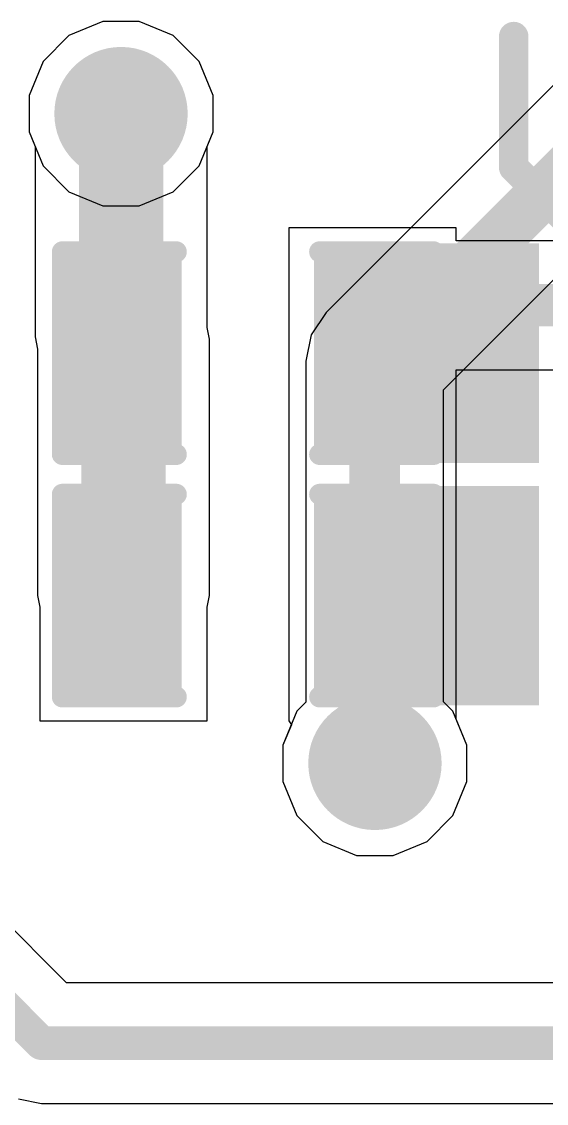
# Model space of a CAD drawing. Header units: millimetres. Extents: x 0 to 5423, y 0 to 5425.
# Drawn here: x 90.72 to 93.88, y 28.2 to 34.71 of the extents above; entities that cross this region are included whole.
import ezdxf

# ---------------------------------------------------------------- set-up
doc = ezdxf.new("R2010")
doc.units = ezdxf.units.MM
for name, color, linetype in [('BottomLayer', 5, 'Continuous'), ('BottomSolder', 6, 'Continuous'), ('TopLayer', 1, 'Continuous'), ('TopOverlay', 2, 'Continuous'), ('TopPaste', 8, 'Continuous'), ('TopSolder', 216, 'Continuous'), ('ViaHoleLayer', 16, 'Continuous')]:
    doc.layers.add(name, color=color, linetype=linetype)

# ---------------------------------------------------------------- blocks, each defined once
blk = doc.blocks.new('LED_0603_66')
at = {"layer": 'TopLayer'}
for points in [[(-1, 0.5), (-0.5, 0.5), (-0.5, -0.5), (-1, -0.5)], [(0.5, 0.5), (1, 0.5), (1, -0.5), (0.5, -0.5)]]:
    blk.add_hatch(color=1, dxfattribs=at).paths.add_polyline_path(points)
at = {"layer": 'TopOverlay'}
blk.add_hatch(color=2, dxfattribs=at).paths.add_polyline_path([(1.1176, -0.6604), (1.7526, -0.6604), (1.7526, 0.6604), (1.1176, 0.6604)])
at = {"layer": 'TopPaste'}
for points in [[(-1, 0.5), (-0.5, 0.5), (-0.5, -0.5), (-1, -0.5)], [(0.5, 0.5), (1, 0.5), (1, -0.5), (0.5, -0.5)]]:
    blk.add_hatch(color=8, dxfattribs=at).paths.add_polyline_path(points)
at = {"layer": 'TopSolder'}
for points in [[(-1.1016, 0.6016), (-0.3984, 0.6016), (-0.3984, -0.6016), (-1.1016, -0.6016)], [(0.3984, 0.6016), (1.1016, 0.6016), (1.1016, -0.6016), (0.3984, -0.6016)]]:
    blk.add_hatch(color=216, dxfattribs=at).paths.add_polyline_path(points)
at = {"layer": 'TopOverlay', "const_width": 0.127}
for points in [[(-1.1176, -0.6096), (-1.1176, 0.6096)], [(-1.1176, 0.6096), (-0.4318, 0.6096)], [(0.4318, 0.6096), (1.1176, 0.6096)], [(1.1176, -0.6096), (1.1176, 0.6096)], [(-1.1176, -0.6096), (-0.4318, -0.6096)], [(0.4318, -0.6096), (1.1176, -0.6096)]]:
    blk.add_lwpolyline(points, dxfattribs=at)
at = {"layer": 'TopOverlay', "const_width": 0.0635}
for points in [[(-1.1494, 0.6096, 1), (-1.0858, 0.6096, 1)], [(-1.1494, 0.6096, 1), (-1.0858, 0.6096, 1)], [(-0.4636, 0.6096, 1), (-0.4001, 0.6096, 1)], [(0.4001, 0.6096, 1), (0.4636, 0.6096, 1)], [(1.0859, 0.6096, 1), (1.1494, 0.6096, 1)], [(1.0859, 0.6096, 1), (1.1494, 0.6096, 1)], [(-1.1494, -0.6096, 1), (-1.0858, -0.6096, 1)], [(-1.1494, -0.6096, 1), (-1.0858, -0.6096, 1)], [(-0.4636, -0.6096, 1), (-0.4001, -0.6096, 1)], [(0.4001, -0.6096, 1), (0.4636, -0.6096, 1)], [(1.0859, -0.6096, 1), (1.1494, -0.6096, 1)], [(1.0859, -0.6096, 1), (1.1494, -0.6096, 1)]]:
    blk.add_lwpolyline(points, format="xyb", close=True, dxfattribs=at)
blk = doc.blocks.new('LED_0603_67')
at = {"layer": 'TopLayer'}
for points in [[(-1, 0.5), (-0.5, 0.5), (-0.5, -0.5), (-1, -0.5)], [(0.5, 0.5), (1, 0.5), (1, -0.5), (0.5, -0.5)]]:
    blk.add_hatch(color=1, dxfattribs=at).paths.add_polyline_path(points)
at = {"layer": 'TopOverlay'}
blk.add_hatch(color=2, dxfattribs=at).paths.add_polyline_path([(1.1176, -0.6604), (1.7526, -0.6604), (1.7526, 0.6604), (1.1176, 0.6604)])
at = {"layer": 'TopPaste'}
for points in [[(-1, 0.5), (-0.5, 0.5), (-0.5, -0.5), (-1, -0.5)], [(0.5, 0.5), (1, 0.5), (1, -0.5), (0.5, -0.5)]]:
    blk.add_hatch(color=8, dxfattribs=at).paths.add_polyline_path(points)
at = {"layer": 'TopSolder'}
for points in [[(-1.1016, 0.6016), (-0.3984, 0.6016), (-0.3984, -0.6016), (-1.1016, -0.6016)], [(0.3984, 0.6016), (1.1016, 0.6016), (1.1016, -0.6016), (0.3984, -0.6016)]]:
    blk.add_hatch(color=216, dxfattribs=at).paths.add_polyline_path(points)
at = {"layer": 'TopOverlay', "const_width": 0.127}
for points in [[(-1.1176, -0.6096), (-1.1176, 0.6096)], [(-1.1176, 0.6096), (-0.4318, 0.6096)], [(0.4318, 0.6096), (1.1176, 0.6096)], [(1.1176, -0.6096), (1.1176, 0.6096)], [(-1.1176, -0.6096), (-0.4318, -0.6096)], [(0.4318, -0.6096), (1.1176, -0.6096)]]:
    blk.add_lwpolyline(points, dxfattribs=at)
at = {"layer": 'TopOverlay', "const_width": 0.0635}
for points in [[(-1.1494, 0.6096, 1), (-1.0858, 0.6096, 1)], [(-1.1494, 0.6096, 1), (-1.0858, 0.6096, 1)], [(-0.4636, 0.6096, 1), (-0.4001, 0.6096, 1)], [(0.4001, 0.6096, 1), (0.4636, 0.6096, 1)], [(1.0859, 0.6096, 1), (1.1494, 0.6096, 1)], [(1.0859, 0.6096, 1), (1.1494, 0.6096, 1)], [(-1.1494, -0.6096, 1), (-1.0858, -0.6096, 1)], [(-1.1494, -0.6096, 1), (-1.0858, -0.6096, 1)], [(-0.4636, -0.6096, 1), (-0.4001, -0.6096, 1)], [(0.4001, -0.6096, 1), (0.4636, -0.6096, 1)], [(1.0859, -0.6096, 1), (1.1494, -0.6096, 1)], [(1.0859, -0.6096, 1), (1.1494, -0.6096, 1)]]:
    blk.add_lwpolyline(points, format="xyb", close=True, dxfattribs=at)

msp = doc.modelspace()

# ---------------------------------------------------------------- hatches: boundary and pattern name
at = {"layer": 'BottomLayer'}
h = msp.add_hatch(color=5, dxfattribs=at)
edge = h.paths.add_edge_path()
edge.add_arc((91.3212, 34.1562), 0.3, 0, 360)
h = msp.add_hatch(color=5, dxfattribs=at)
edge = h.paths.add_edge_path()
edge.add_arc((92.8504, 30.2466), 0.3, 0, 360)
at = {"layer": 'BottomSolder'}
h = msp.add_hatch(color=6, dxfattribs=at)
edge = h.paths.add_edge_path()
edge.add_arc((91.3212, 34.1562), 0.4016, 0, 360)
h = msp.add_hatch(color=6, dxfattribs=at)
edge = h.paths.add_edge_path()
edge.add_arc((92.8504, 30.2466), 0.4016, 0, 360)
at = {"layer": 'TopLayer'}
h = msp.add_hatch(color=1, dxfattribs=at)
edge = h.paths.add_edge_path()
edge.add_arc((91.3212, 34.1562), 0.3, 0, 360)
h = msp.add_hatch(color=1, dxfattribs=at)
edge = h.paths.add_edge_path()
edge.add_arc((92.8504, 30.2466), 0.3, 0, 360)
at = {"layer": 'TopSolder'}
h = msp.add_hatch(color=216, dxfattribs=at)
edge = h.paths.add_edge_path()
edge.add_arc((91.3212, 34.1562), 0.4016, 0, 360)
h = msp.add_hatch(color=216, dxfattribs=at)
edge = h.paths.add_edge_path()
edge.add_arc((92.8504, 30.2466), 0.4016, 0, 360)
at = {"layer": 'ViaHoleLayer'}
h = msp.add_hatch(color=16, dxfattribs=at)
edge = h.paths.add_edge_path()
edge.add_arc((91.3212, 34.1562), 0.15, 0, 360)
h = msp.add_hatch(color=16, dxfattribs=at)
edge = h.paths.add_edge_path()
edge.add_arc((92.8504, 30.2466), 0.15, 0, 360)

# ---------------------------------------------------------------- linework, layer by layer
at = {"layer": 'BottomLayer'}
for p, q in [((91.211, 34.7102), (91.0074, 34.6258)), ((91.4314, 34.7102), (91.211, 34.7102)), ((91.635, 34.6258), (91.4314, 34.7102)), ((91.0074, 34.6258), (90.8516, 34.47)), ((91.7909, 34.47), (91.635, 34.6258)), ((90.8516, 34.47), (90.7672, 34.2664)), ((91.8752, 34.2664), (91.7909, 34.47)), ((93.95, 34.3526), (92.5563, 32.9589)), ((90.7672, 34.2664), (90.7672, 34.046)), ((91.8752, 34.046), (91.8752, 34.2664)), ((90.7672, 34.046), (90.8516, 33.8423)), ((91.7909, 33.8423), (91.8752, 34.046)), ((90.8516, 33.8423), (91.0074, 33.6865)), ((91.635, 33.6865), (91.7909, 33.8423)), ((91.0074, 33.6865), (91.211, 33.6022)), ((91.4314, 33.6022), (91.635, 33.6865)), ((91.211, 33.6022), (91.4314, 33.6022)), ((93.2637, 32.4943), (94.4146, 33.6452)), ((92.5563, 32.9589), (92.4665, 32.8245)), ((92.4665, 32.8245), (92.435, 32.6659)), ((92.435, 32.6659), (92.435, 30.6146)), ((93.2637, 30.6168), (93.2637, 32.4943)), ((92.435, 30.6146), (92.3808, 30.5604)), ((93.3201, 30.5604), (93.2637, 30.6168)), ((92.3808, 30.5604), (92.2964, 30.3568)), ((93.4044, 30.3568), (93.3201, 30.5604)), ((92.2964, 30.3568), (92.2964, 30.1364)), ((93.4044, 30.1364), (93.4044, 30.3568)), ((92.2964, 30.1364), (92.3808, 29.9328)), ((93.3201, 29.9328), (93.4044, 30.1364)), ((92.3808, 29.9328), (92.5366, 29.777)), ((93.1642, 29.777), (93.3201, 29.9328)), ((92.5366, 29.777), (92.7402, 29.6926)), ((92.9606, 29.6926), (93.1642, 29.777)), ((92.7402, 29.6926), (92.9606, 29.6926))]:
    msp.add_line(p, q, dxfattribs=at)
at = {"layer": 'BottomLayer', "const_width": 0.3048}
for points in [[(92.8493, 32.6659), (94.243, 34.0596)], [(92.8493, 30.2194), (92.8493, 32.6659)]]:
    msp.add_lwpolyline(points, dxfattribs=at)
at = {"layer": 'BottomLayer', "const_width": 0.1524}
for points in [[(92.7731, 32.6659, 1), (92.9255, 32.6659, 1)], [(92.7731, 32.6659, 1), (92.9255, 32.6659, 1)], [(92.7731, 30.2194, 1), (92.9255, 30.2194, 1)]]:
    msp.add_lwpolyline(points, format="xyb", close=True, dxfattribs=at)
at = {"layer": 'TopLayer'}
for p, q in [((91.211, 34.7102), (91.0074, 34.6258)), ((91.4314, 34.7102), (91.211, 34.7102)), ((91.635, 34.6258), (91.4314, 34.7102)), ((91.0074, 34.6258), (90.8516, 34.47)), ((91.7909, 34.47), (91.635, 34.6258)), ((90.8516, 34.47), (90.7672, 34.2664)), ((91.8752, 34.2664), (91.7909, 34.47)), ((90.7672, 34.2664), (90.7672, 34.046)), ((91.8752, 34.046), (91.8752, 34.2664)), ((90.7672, 34.046), (90.8033, 33.9589)), ((91.8392, 33.9589), (91.8752, 34.046)), ((90.8033, 33.9589), (90.8033, 32.813)), ((91.8392, 33.4692), (91.8392, 33.9589)), ((91.8398, 33.4692), (91.8392, 33.4692)), ((91.8398, 32.8685), (91.8398, 33.4692)), ((93.3398, 33.4692), (92.3318, 33.4692)), ((92.3318, 33.4692), (92.3318, 32.0098)), ((93.3398, 33.3919), (93.3398, 33.4692)), ((93.9273, 33.3919), (93.3398, 33.3919)), ((90.8033, 32.813), (90.8179, 32.7396)), ((91.8538, 32.7984), (91.8398, 32.8685)), ((91.8538, 31.2558), (91.8538, 32.7984)), ((90.8179, 32.7396), (90.8179, 31.2558)), ((93.3398, 31.9612), (93.3398, 32.615)), ((93.3398, 32.615), (93.9273, 32.615)), ((92.3318, 32.0098), (92.3318, 32.0098)), ((92.3318, 32.0098), (92.3318, 30.5018)), ((93.3398, 30.5128), (93.3398, 31.9612)), ((93.3398, 31.9612), (93.3398, 31.9612)), ((90.8179, 31.2558), (90.8318, 31.1856)), ((91.8398, 31.1856), (91.8538, 31.2558)), ((90.8318, 31.1856), (90.8318, 30.5018)), ((91.8398, 30.5018), (91.8398, 31.1856)), ((90.8318, 30.5018), (91.8398, 30.5018)), ((92.347, 30.479), (92.2964, 30.3568)), ((92.3318, 30.5018), (92.3318, 30.5018)), ((92.3318, 30.5018), (92.347, 30.479)), ((93.4044, 30.3568), (93.3398, 30.5128)), ((92.2964, 30.3568), (92.2964, 30.1364)), ((93.4044, 30.1364), (93.4044, 30.3568)), ((92.2964, 30.1364), (92.3808, 29.9328)), ((93.3201, 29.9328), (93.4044, 30.1364)), ((92.3808, 29.9328), (92.5366, 29.777)), ((93.1642, 29.777), (93.3201, 29.9328)), ((92.5366, 29.777), (92.7402, 29.6926)), ((92.9606, 29.6926), (93.1642, 29.777)), ((92.7402, 29.6926), (92.9606, 29.6926)), ((90.9929, 28.9252), (90.2786, 29.6396)), ((95.4796, 28.9252), (90.9929, 28.9252)), ((90.704, 28.2277), (90.8427, 28.2001)), ((90.8427, 28.2001), (90.8428, 28.2001)), ((90.8428, 28.2001), (95.8726, 28.2001))]:
    msp.add_line(p, q, dxfattribs=at)
for points, const_width in [([(91.3212, 32.813), (91.3212, 34.1562)], 0.508), ([(92.9734, 33.0035), (94.5134, 33.0035)], 0.254), ([(91.3212, 32.813), (91.3358, 32.7984)], 0.508), ([(91.3358, 31.2558), (91.3358, 32.7984)], 0.508), ([(92.8504, 30.2466), (92.8504, 31.2392)], 0.3048), ([(89.916, 29.4894), (90.8427, 28.5627)], 0.2032), ([(90.8427, 28.5627), (96.6802, 28.5627)], 0.2032)]:
    msp.add_lwpolyline(points, dxfattribs=dict(at, const_width=const_width))
for points, const_width in [([(91.1942, 34.1562, 1), (91.4482, 34.1562, 1)], 0.254), ([(92.9099, 33.0035, 1), (93.0369, 33.0035, 1)], 0.127), ([(91.1942, 32.813, 1), (91.4482, 32.813, 1)], 0.254), ([(91.1942, 32.813, 1), (91.4482, 32.813, 1)], 0.254), ([(91.2088, 32.7984, 1), (91.4628, 32.7984, 1)], 0.254), ([(91.2088, 32.7984, 1), (91.4628, 32.7984, 1)], 0.254), ([(91.2088, 31.2558, 1), (91.4628, 31.2558, 1)], 0.254), ([(92.7742, 31.2392, 1), (92.9266, 31.2392, 1)], 0.1524), ([(92.7742, 30.2466, 1), (92.9266, 30.2466, 1)], 0.1524), ([(90.7919, 28.5627, 1), (90.8935, 28.5627, 1)], 0.1016), ([(90.7919, 28.5627, 1), (90.8935, 28.5627, 1)], 0.1016)]:
    msp.add_lwpolyline(points, format="xyb", close=True, dxfattribs=dict(at, const_width=const_width))
at = {"layer": 'TopOverlay', "const_width": 0.1778}
for points in [[(93.686, 33.8328), (93.686, 34.6202)], [(93.686, 33.8328), (94.0162, 33.5026)]]:
    msp.add_lwpolyline(points, dxfattribs=at)
at = {"layer": 'TopOverlay', "const_width": 0.0889}
for points in [[(93.6416, 34.6202, 1), (93.7305, 34.6202, 1)], [(93.6416, 33.8328, 1), (93.7305, 33.8328, 1)], [(93.6416, 33.8328, 1), (93.7305, 33.8328, 1)]]:
    msp.add_lwpolyline(points, format="xyb", close=True, dxfattribs=at)

# ---------------------------------------------------------------- block references
for name, p in [('LED_0603_66', (92.0858, 32.7152)), ('LED_0603_67', (92.0858, 31.2558))]:
    msp.add_blockref(name, p)

doc.saveas('drawing.dxf')
